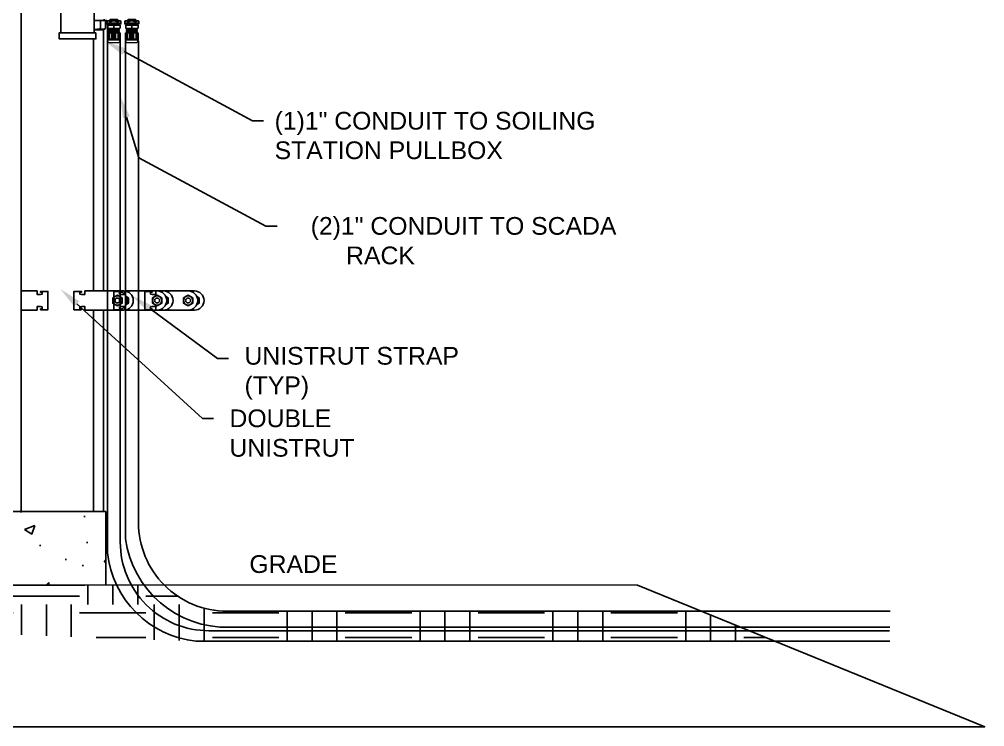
# Model space of a CAD drawing. Header units: feet. Extents: x -17 to 661, y -41 to 600.
# Drawn here: x 654.79 to 660.24, y 550.51 to 554.51 of the extents above; entities that cross this region are included whole.
import ezdxf
from ezdxf import colors
from ezdxf.entities.mleader import LeaderData, LeaderLine
from ezdxf.math import Vec2, Vec3

# ---------------------------------------------------------------- set-up
doc = ezdxf.new("R2010")
doc.units = ezdxf.units.FT
doc.header["$MEASUREMENT"] = 0
for name, color, linetype in [('ANNO-SYMBOL', 3, 'Continuous'), ('C-GRADE', 110, 'Continuous'), ('DETL-HTCH', 253, 'Continuous'), ('DETL-HVLN', 72, 'Continuous'), ('DETL-LTLN', 5, 'Continuous'), ('E-COND-RGS', 4, 'Continuous'), ('E-DETL', 7, 'Continuous'), ('E-EQPM-CAB', 5, 'Continuous'), ('E-POSTS', 4, 'Continuous'), ('G-ANNO-TEXT', 1, 'Continuous')]:
    doc.layers.add(name, color=color, linetype=linetype)
doc.styles.add('NEI-A', font='arial.ttf')

# ---------------------------------------------------------------- blocks, each defined once
blk = doc.blocks.new('A$C82a2585c')
at = {"layer": 'E-DETL'}
for p, q in [((0.1028, 5.4633), (0.1028, 0)), ((0.1668, 5.4633), (0.1597, 5.4633)), ((0.181, 5.4633), (0.181, 0)), ((0.5148, 0), (0.5148, 5.4633)), ((0.5362, 5.4633), (0.529, 5.4633)), ((0.5362, 0), (0.5362, 5.4633)), ((0.0583, 5.3745), (0.0583, 5.3638)), ((0.0583, 5.3745), (0.0957, 5.3745)), ((0.0583, 5.3638), (0.0583, 5.3211)), ((0.0583, 5.3638), (0.0957, 5.3638)), ((0.2255, 5.3745), (0.1882, 5.3745)), ((0.2255, 5.3638), (0.1882, 5.3638)), ((0.2255, 5.3638), (0.2255, 5.3745)), ((0.2255, 5.3211), (0.2255, 5.3638)), ((0.4704, 5.3745), (0.4704, 5.3638)), ((0.4704, 5.3745), (0.5077, 5.3745)), ((0.4704, 5.3638), (0.4704, 5.3211)), ((0.4704, 5.3638), (0.5077, 5.3638)), ((0.5806, 5.3745), (0.5433, 5.3745)), ((0.5806, 5.3638), (0.5433, 5.3638)), ((0.5806, 5.3745), (0.5806, 5.3638)), ((0.5806, 5.3638), (0.5806, 5.3211)), ((0.0583, 5.3211), (0.0583, 5.3105)), ((0.0583, 5.3211), (0.0957, 5.3211)), ((0.0583, 5.3105), (0.0957, 5.3105)), ((0.2255, 5.3211), (0.1882, 5.3211)), ((0.2255, 5.3105), (0.1882, 5.3105)), ((0.2255, 5.3105), (0.2255, 5.3211)), ((0.4704, 5.3211), (0.4704, 5.3105)), ((0.4704, 5.3211), (0.5077, 5.3211)), ((0.4704, 5.3105), (0.5077, 5.3105)), ((0.5806, 5.3211), (0.5433, 5.3211)), ((0.5806, 5.3105), (0.5433, 5.3105)), ((0.5806, 5.3211), (0.5806, 5.3105))]:
    blk.add_line(p, q, dxfattribs=at)
at = {"layer": 'E-DETL', "flags": 128}
for points in [[(0.1028, 5.4633), (0.5362, 5.4633)], [(0.0957, 5.3105), (0.0957, 5.3745)], [(0.1882, 5.3745), (0.1882, 5.3105)], [(0.5077, 5.3105), (0.5077, 5.3745)], [(0.5433, 5.3105), (0.5433, 5.3745)]]:
    blk.add_lwpolyline(points, dxfattribs=at)
for points in [[(0.0957, 5.2927), (0.1028, 5.2927), (0.1028, 5.2927), (0.1028, 5.3923), (0.1028, 5.3923), (0.0957, 5.3923)], [(0.1882, 5.3923), (0.181, 5.3923), (0.181, 5.3923), (0.181, 5.2927), (0.181, 5.2927), (0.1882, 5.2927)], [(0.5077, 5.2927), (0.5148, 5.2927), (0.5148, 5.2927), (0.5148, 5.3923), (0.5148, 5.3923), (0.5077, 5.3923)], [(0.5433, 5.2927), (0.5362, 5.2927), (0.5362, 5.2927), (0.5362, 5.3923), (0.5362, 5.3923), (0.5433, 5.3923)]]:
    blk.add_lwpolyline(points, close=True, dxfattribs=at)

msp = doc.modelspace()

# ---------------------------------------------------------------- hatches: boundary and pattern name
at = {"layer": 'DETL-HTCH', "true_color": 0xc7c8ca}
h = msp.add_hatch(dxfattribs=at)
h.set_pattern_fill('AR-CONC', color=9, scale=0.083333)
h.set_pattern_definition([(50, (634.5357, 545.8562), (0.597717, -0.052293), [0.0625, -0.6875]), (355, (634.5357, 545.8562), (-0.115626, 0.626827), [0.05, -0.55]), (100.4514, (634.58553, 545.8518), (0.48209, 0.574533), [0.053117, -0.584285]), (46.1842, (634.5357, 546.02285), (0.889368, -0.137933), [0.09375, -1.03125]), (96.6356, (634.6098, 546.0114), (0.778885, 0.811766), [0.079675, -0.876428]), (351.184, (634.5357, 546.02285), (0.778885, 0.811766), [0.075, -0.825]), (21, (634.61906, 545.9812), (0.497423, -0.335516), [0.0625, -0.6875]), (326, (634.61906, 545.9812), (0.202763, 0.604292), [0.05, -0.55]), (71.4514, (634.6605, 545.9532), (0.700185, 0.268776), [0.053117, -0.584285]), (37.5, (634.53572, 545.85619), (0.0101332, 0.2774115), [0, -0.5433333, 0, -0.5583333, 0, -0.5520833]), (7.5, (634.53572, 545.8562), (0.2192246, 0.3286764), [0, -0.3183333, 0, -0.5308333, 0, -0.2104167]), (327.5, (634.34989, 545.85619), (0.444852, -0.0187957), [0, -0.2083333, 0, -0.65, 0, -0.8625]), (317.5, (634.26656, 545.8562), (0.4859885, 0.083421), [0, -0.270833, 0, -0.431667, 0, -0.6125])])
h.paths.add_polyline_path([(655.2738, 551.7293), (647.4987, 551.7293), (647.4987, 551.3126), (654.8854, 551.3126), (655.1562, 551.3126), (655.2738, 551.3126)])
at = {"layer": 'E-COND-RGS'}
h = msp.add_hatch(dxfattribs=at)
h.set_pattern_fill('EARTH', color=256, scale=1.5000006)
h.paths.add_polyline_path([(660.2352, 550.5134), (659.0517, 550.9959), (655.7829, 550.9959), (646.9183, 551.3147), (644.8432, 550.5134)], flags=17)
h.paths.add_polyline_path([(655.9585, 551.1656, -0.199694), (655.6039, 551.3131), (646.9183, 551.3147), (644.8432, 550.5134), (660.2352, 550.5134), (658.6356, 551.1656)], flags=17)

# ---------------------------------------------------------------- linework, layer by layer
at = {"layer": 'ANNO-SYMBOL'}
msp.add_line((647.4987, 551.7293), (655.2738, 551.7293), dxfattribs=at)
at = {"layer": 'C-GRADE'}
msp.add_lwpolyline([(654.8854, 551.3126), (655.1562, 551.3126)], dxfattribs=at)
at = {"layer": 'DETL-HVLN'}
msp.add_line((655.2738, 551.7293), (655.2738, 551.3126), dxfattribs=at)
at = {"layer": 'DETL-LTLN'}
for points in [[(655.0208, 554.6214), (655.0208, 554.432)], [(655.2083, 554.432), (655.2083, 554.6214)], [(655.265, 554.5093), (655.265, 554.5057)], [(655.2754, 554.501), (655.2083, 554.501)], [(655.2431, 554.501), (655.2431, 554.4553)], [(655.2716, 554.4553), (655.26, 554.4481)], [(655.2716, 554.501), (655.2716, 554.4553)], [(655.2754, 554.501), (655.2765, 554.5026), (655.2765, 554.5057)], [(655.2083, 554.4481), (655.26, 554.4481)], [(655.2604, 554.4477), (655.2604, 552.9741)], [(655.2041, 554.3975), (655.2041, 552.9761)], [(655.205, 551.7293), (655.2043, 552.8657)], [(655.261, 551.7293), (655.2603, 552.8657)], [(654.8854, 551.3126), (647.0934, 551.3126)]]:
    msp.add_lwpolyline(points, dxfattribs=at)
for points in [[(655.2829, 554.4834), (655.2829, 551.4959, 0.354324), (655.7829, 550.9959), (659.7005, 550.9959)], [(655.3554, 554.3907), (655.3554, 551.5552, 0.414214), (655.8554, 551.0552), (659.6978, 551.0552)], [(655.3846, 554.3858), (655.3846, 551.5749, 0.382657), (655.9729, 551.0749), (659.699, 551.0749)], [(655.4585, 554.3858), (655.4585, 551.6656, 0.414214), (655.9585, 551.1656), (659.7024, 551.1656)], [(655.4113, 551.3131, 0.000405), (655.4119, 551.3125, 0.000405)]]:
    msp.add_lwpolyline(points, format="xyb", dxfattribs=at)
msp.add_lwpolyline([(655.2183, 554.432), (655.0108, 554.432), (655.0108, 554.3975), (655.2183, 554.3975)], close=True, dxfattribs=at)
for centre, radius, start, end in [((655.2082, 554.5672), 0.1172, 270.0603, 287.3496), ((655.2574, 554.486), 0.0339, 244.9848, 294.8034)]:
    msp.add_arc(centre, radius, start, end, dxfattribs=at)
at = {"layer": 'E-COND-RGS'}
msp.add_lwpolyline([(658.2751, 551.3126), (660.2352, 550.5134), (644.8432, 550.5134), (646.9183, 551.3147), (658.2751, 551.3126)], dxfattribs=at)
at = {"layer": 'E-EQPM-CAB', "lineweight": 25}
for p, q in [((655.2829, 554.4982), (655.355, 554.4982)), ((655.3843, 554.4982), (655.4564, 554.4982))]:
    msp.add_line(p, q, dxfattribs=at)
for points in [[(655.355, 554.4982), (655.3588, 554.4969), (655.3588, 554.4815), (655.2792, 554.4815), (655.2792, 554.4969), (655.2829, 554.4982)], [(655.2963, 554.4857), (655.2796, 554.4857), (655.2796, 554.4969), (655.2792, 554.4969)], [(655.2963, 554.4969), (655.2921, 554.4978), (655.2879, 554.4982), (655.2837, 554.4978), (655.2796, 554.4969)], [(655.2963, 554.4748), (655.2963, 554.504)], [(655.3588, 554.4969), (655.3546, 554.4978), (655.3504, 554.4982), (655.3463, 554.4978), (655.3421, 554.4969), (655.3358, 554.4969), (655.3358, 554.4857), (655.3021, 554.4857), (655.3021, 554.4969), (655.2963, 554.4969)], [(655.3358, 554.4969), (655.3275, 554.4978), (655.3192, 554.4982), (655.3104, 554.4978), (655.3021, 554.4969)], [(655.3421, 554.4748), (655.3421, 554.504)], [(655.3421, 554.4857), (655.3588, 554.4857)], [(655.4564, 554.4982), (655.4601, 554.4969), (655.4601, 554.4815), (655.3805, 554.4815), (655.3805, 554.4969), (655.3843, 554.4982)], [(655.3976, 554.4857), (655.381, 554.4857), (655.381, 554.4969), (655.3805, 554.4969)], [(655.3976, 554.4969), (655.3935, 554.4978), (655.3893, 554.4982), (655.3851, 554.4978), (655.381, 554.4969)], [(655.3976, 554.4748), (655.3976, 554.504)], [(655.4601, 554.4969), (655.456, 554.4978), (655.4518, 554.4982), (655.4476, 554.4978), (655.4435, 554.4969), (655.4372, 554.4969), (655.4372, 554.4857), (655.4035, 554.4857), (655.4035, 554.4969), (655.3976, 554.4969)], [(655.4372, 554.4969), (655.4289, 554.4978), (655.4205, 554.4982), (655.4118, 554.4978), (655.4035, 554.4969)], [(655.4435, 554.4748), (655.4435, 554.504)], [(655.4435, 554.4857), (655.4601, 554.4857)]]:
    msp.add_lwpolyline(points, dxfattribs=at)
at = {"layer": 'E-EQPM-CAB', "lineweight": 0}
for points in [[(655.3554, 554.474), (655.2829, 554.474), (655.2829, 554.4578), (655.3554, 554.4578)], [(655.2846, 554.4748), (655.3533, 554.4748)], [(655.2846, 554.474), (655.2846, 554.4578)], [(655.3471, 554.4494), (655.3467, 554.4494), (655.345, 554.4498), (655.3429, 554.4498), (655.3396, 554.4503), (655.3358, 554.4503), (655.3317, 554.4507), (655.3217, 554.4507), (655.3113, 554.4511), (655.3067, 554.4515), (655.2983, 554.4515), (655.2954, 554.4519), (655.2929, 554.4519), (655.2917, 554.4523), (655.2883, 554.4532), (655.2883, 554.4553), (655.2892, 554.4557), (655.2913, 554.4561)], [(655.2913, 554.4578), (655.2913, 554.4561), (655.2917, 554.4561), (655.2929, 554.4557), (655.2954, 554.4557), (655.2988, 554.4553), (655.3025, 554.4553), (655.3071, 554.4548), (655.3175, 554.4548), (655.3279, 554.4544), (655.3325, 554.454), (655.3371, 554.454), (655.3408, 554.4536), (655.3458, 554.4536), (655.3467, 554.4532), (655.3496, 554.4523), (655.3496, 554.4503), (655.3471, 554.4494), (655.3471, 554.4473)], [(655.3175, 554.474), (655.3175, 554.4578)], [(655.3208, 554.4578), (655.3208, 554.474)], [(655.3471, 554.4578), (655.3471, 554.4532)], [(655.3533, 554.474), (655.3533, 554.4578)], [(655.3554, 554.474), (655.3554, 554.4578)], [(655.4568, 554.474), (655.3843, 554.474), (655.3843, 554.4578), (655.4568, 554.4578)], [(655.386, 554.4748), (655.4547, 554.4748)], [(655.386, 554.474), (655.386, 554.4578)], [(655.4485, 554.4494), (655.448, 554.4494), (655.4464, 554.4498), (655.4443, 554.4498), (655.441, 554.4503), (655.4372, 554.4503), (655.433, 554.4507), (655.423, 554.4507), (655.4126, 554.4511), (655.408, 554.4515), (655.3997, 554.4515), (655.3968, 554.4519), (655.3943, 554.4519), (655.393, 554.4523), (655.3897, 554.4532), (655.3897, 554.4553), (655.3905, 554.4557), (655.3926, 554.4561)], [(655.3926, 554.4578), (655.3926, 554.4561), (655.393, 554.4561), (655.3943, 554.4557), (655.3968, 554.4557), (655.4001, 554.4553), (655.4039, 554.4553), (655.4085, 554.4548), (655.4189, 554.4548), (655.4293, 554.4544), (655.4339, 554.454), (655.4385, 554.454), (655.4422, 554.4536), (655.4472, 554.4536), (655.448, 554.4532), (655.451, 554.4523), (655.451, 554.4503), (655.4485, 554.4494), (655.4485, 554.4473)], [(655.4189, 554.474), (655.4189, 554.4578)], [(655.4222, 554.4578), (655.4222, 554.474)], [(655.4485, 554.4578), (655.4485, 554.4532)], [(655.4547, 554.474), (655.4547, 554.4578)], [(655.4568, 554.474), (655.4568, 554.4578)], [(655.2837, 554.3978), (655.2833, 554.3982), (655.2829, 554.3986), (655.2833, 554.399), (655.2837, 554.399), (655.2863, 554.3982), (655.2863, 554.3978), (655.2867, 554.3978), (655.2867, 554.4315)], [(655.2837, 554.4315), (655.2837, 554.399)], [(655.2837, 554.4315), (655.3554, 554.4315)], [(655.2892, 554.4315), (655.2892, 554.3969), (655.2879, 554.3978), (655.2871, 554.3982)], [(655.2913, 554.4465), (655.2883, 554.4469), (655.2883, 554.4494), (655.2913, 554.4503), (655.2913, 554.4523)], [(655.3471, 554.4353), (655.3471, 554.4378), (655.345, 554.4378), (655.3425, 554.4382), (655.3396, 554.4382), (655.3354, 554.4386), (655.3308, 554.4386), (655.3208, 554.439), (655.3104, 554.4394), (655.3054, 554.4394), (655.3013, 554.4398), (655.2975, 554.4398), (655.2946, 554.4403), (655.2913, 554.4403), (655.2883, 554.4411), (655.2883, 554.4436), (655.2913, 554.4444), (655.2913, 554.4465), (655.2925, 554.4461), (655.2946, 554.4461), (655.2975, 554.4457), (655.3013, 554.4457), (655.3054, 554.4453), (655.3104, 554.4453), (655.3208, 554.4448), (655.3308, 554.4444), (655.3396, 554.4444), (655.3425, 554.444), (655.345, 554.444), (655.3467, 554.4436), (655.3471, 554.4436)], [(655.2888, 554.4315), (655.2888, 554.4319), (655.2913, 554.4323), (655.2913, 554.4344), (655.2883, 554.4353), (655.2883, 554.4378), (655.2913, 554.4386)], [(655.2921, 554.4315), (655.2921, 554.3961), (655.2908, 554.3969), (655.2896, 554.3973)], [(655.2913, 554.4503), (655.2917, 554.4498), (655.2954, 554.4498), (655.2988, 554.4494), (655.3025, 554.4494), (655.3071, 554.449), (655.3175, 554.4486), (655.3279, 554.4486), (655.3325, 554.4482), (655.3371, 554.4482), (655.3408, 554.4478), (655.3438, 554.4478), (655.3458, 554.4473), (655.3467, 554.4473), (655.3496, 554.4465), (655.3496, 554.444), (655.3471, 554.4436), (655.3471, 554.4415)], [(655.2913, 554.4444), (655.2917, 554.444), (655.2929, 554.444), (655.2954, 554.4436), (655.2988, 554.4436), (655.3025, 554.4432), (655.3071, 554.4432), (655.3279, 554.4423), (655.3325, 554.4423), (655.3371, 554.4419), (655.3438, 554.4419), (655.3458, 554.4415), (655.3467, 554.4415), (655.3496, 554.4407), (655.3496, 554.4382), (655.3471, 554.4373)], [(655.2913, 554.4407), (655.2913, 554.4382), (655.2929, 554.4382), (655.2954, 554.4378), (655.2988, 554.4378), (655.3025, 554.4373), (655.3071, 554.4373), (655.3279, 554.4365), (655.3325, 554.4365), (655.3371, 554.4361), (655.3408, 554.4361), (655.3438, 554.4357), (655.3467, 554.4357), (655.3496, 554.4348), (655.3496, 554.4323), (655.3471, 554.4315), (655.3467, 554.4319), (655.345, 554.4319), (655.3425, 554.4323), (655.3396, 554.4323), (655.3354, 554.4328), (655.3308, 554.4328), (655.3208, 554.4332), (655.3104, 554.4336), (655.3054, 554.4336), (655.3013, 554.434), (655.2946, 554.434), (655.2925, 554.4344), (655.2913, 554.4344)], [(655.2992, 554.4315), (655.295, 554.4319), (655.2933, 554.4319), (655.2921, 554.4323), (655.2913, 554.4323)], [(655.295, 554.4315), (655.295, 554.3957)], [(655.3108, 554.4315), (655.3108, 554.3961)], [(655.3217, 554.3982), (655.3208, 554.3986), (655.3196, 554.399), (655.3188, 554.399), (655.3171, 554.3986), (655.3163, 554.3978), (655.3163, 554.4315)], [(655.3217, 554.4315), (655.3217, 554.3978)], [(655.3275, 554.4315), (655.3275, 554.3961), (655.3271, 554.3969), (655.3258, 554.3973)], [(655.3429, 554.3957), (655.3429, 554.4315)], [(655.3483, 554.3973), (655.3471, 554.3969), (655.3463, 554.3961), (655.3458, 554.3961), (655.3458, 554.4315)], [(655.3513, 554.3982), (655.35, 554.3978), (655.3492, 554.3969), (655.3488, 554.3969), (655.3488, 554.4315)], [(655.3546, 554.399), (655.3546, 554.4315)], [(655.3851, 554.3978), (655.3847, 554.3982), (655.3843, 554.3986), (655.3847, 554.399), (655.3851, 554.399), (655.3876, 554.3982), (655.3876, 554.3978), (655.388, 554.3978), (655.388, 554.4315)], [(655.3851, 554.4315), (655.3851, 554.399)], [(655.3851, 554.4315), (655.4568, 554.4315)], [(655.3905, 554.4315), (655.3905, 554.3969), (655.3893, 554.3978), (655.3885, 554.3982)], [(655.3926, 554.4465), (655.3897, 554.4469), (655.3897, 554.4494), (655.3926, 554.4503), (655.3926, 554.4523)], [(655.4485, 554.4353), (655.4485, 554.4378), (655.4464, 554.4378), (655.4439, 554.4382), (655.441, 554.4382), (655.4368, 554.4386), (655.4322, 554.4386), (655.4222, 554.439), (655.4118, 554.4394), (655.4068, 554.4394), (655.4026, 554.4398), (655.3989, 554.4398), (655.396, 554.4403), (655.3926, 554.4403), (655.3897, 554.4411), (655.3897, 554.4436), (655.3926, 554.4444), (655.3926, 554.4465), (655.3939, 554.4461), (655.396, 554.4461), (655.3989, 554.4457), (655.4026, 554.4457), (655.4068, 554.4453), (655.4118, 554.4453), (655.4222, 554.4448), (655.4322, 554.4444), (655.441, 554.4444), (655.4439, 554.444), (655.4464, 554.444), (655.448, 554.4436), (655.4485, 554.4436)], [(655.3901, 554.4315), (655.3901, 554.4319), (655.3926, 554.4323), (655.3926, 554.4344), (655.3897, 554.4353), (655.3897, 554.4378), (655.3926, 554.4386)], [(655.3935, 554.4315), (655.3935, 554.3961), (655.3922, 554.3969), (655.391, 554.3973)], [(655.3926, 554.4503), (655.393, 554.4498), (655.3968, 554.4498), (655.4001, 554.4494), (655.4039, 554.4494), (655.4085, 554.449), (655.4189, 554.4486), (655.4293, 554.4486), (655.4339, 554.4482), (655.4385, 554.4482), (655.4422, 554.4478), (655.4451, 554.4478), (655.4472, 554.4473), (655.448, 554.4473), (655.451, 554.4465), (655.451, 554.444), (655.4485, 554.4436), (655.4485, 554.4415)], [(655.3926, 554.4444), (655.393, 554.444), (655.3943, 554.444), (655.3968, 554.4436), (655.4001, 554.4436), (655.4039, 554.4432), (655.4085, 554.4432), (655.4293, 554.4423), (655.4339, 554.4423), (655.4385, 554.4419), (655.4451, 554.4419), (655.4472, 554.4415), (655.448, 554.4415), (655.451, 554.4407), (655.451, 554.4382), (655.4485, 554.4373)], [(655.3926, 554.4407), (655.3926, 554.4382), (655.3943, 554.4382), (655.3968, 554.4378), (655.4001, 554.4378), (655.4039, 554.4373), (655.4085, 554.4373), (655.4293, 554.4365), (655.4339, 554.4365), (655.4385, 554.4361), (655.4422, 554.4361), (655.4451, 554.4357), (655.448, 554.4357), (655.451, 554.4348), (655.451, 554.4323), (655.4485, 554.4315), (655.448, 554.4319), (655.4464, 554.4319), (655.4439, 554.4323), (655.441, 554.4323), (655.4368, 554.4328), (655.4322, 554.4328), (655.4222, 554.4332), (655.4118, 554.4336), (655.4068, 554.4336), (655.4026, 554.434), (655.396, 554.434), (655.3939, 554.4344), (655.3926, 554.4344)], [(655.4005, 554.4315), (655.3964, 554.4319), (655.3947, 554.4319), (655.3935, 554.4323), (655.3926, 554.4323)], [(655.3964, 554.4315), (655.3964, 554.3957)], [(655.4122, 554.4315), (655.4122, 554.3961)], [(655.423, 554.3982), (655.4222, 554.3986), (655.421, 554.399), (655.4201, 554.399), (655.4185, 554.3986), (655.4176, 554.3978), (655.4176, 554.4315)], [(655.423, 554.4315), (655.423, 554.3978)], [(655.4289, 554.4315), (655.4289, 554.3961), (655.4285, 554.3969), (655.4272, 554.3973)], [(655.4443, 554.3957), (655.4443, 554.4315)], [(655.4497, 554.3973), (655.4485, 554.3969), (655.4476, 554.3961), (655.4472, 554.3961), (655.4472, 554.4315)], [(655.4526, 554.3982), (655.4514, 554.3978), (655.4505, 554.3969), (655.4501, 554.3969), (655.4501, 554.4315)], [(655.456, 554.399), (655.456, 554.4315)], [(655.2829, 554.3957), (655.3554, 554.3957)], [(655.3067, 554.3961), (655.3008, 554.3957), (655.2954, 554.3961)], [(655.3404, 554.3757), (655.2979, 554.3757)], [(655.3121, 554.3973), (655.3113, 554.3969), (655.3108, 554.3961), (655.3104, 554.3961)], [(655.325, 554.3969), (655.3246, 554.3969), (655.3242, 554.3978), (655.3229, 554.3982)], [(655.3429, 554.3961), (655.3371, 554.3957), (655.3317, 554.3961)], [(655.3843, 554.3957), (655.4568, 554.3957)], [(655.408, 554.3961), (655.4022, 554.3957), (655.3968, 554.3961)], [(655.4418, 554.3757), (655.3993, 554.3757)], [(655.4135, 554.3973), (655.4126, 554.3969), (655.4122, 554.3961), (655.4118, 554.3961)], [(655.4264, 554.3969), (655.426, 554.3969), (655.4255, 554.3978), (655.4243, 554.3982)], [(655.4443, 554.3961), (655.4385, 554.3957), (655.433, 554.3961)]]:
    msp.add_lwpolyline(points, dxfattribs=at)
at = {"layer": 'E-EQPM-CAB', "lineweight": 25}
for points in [[(655.2963, 554.504), (655.3421, 554.504), (655.3388, 554.5069), (655.2992, 554.5069)], [(655.3976, 554.504), (655.4435, 554.504), (655.4401, 554.5069), (655.4005, 554.5069)]]:
    msp.add_lwpolyline(points, close=True, dxfattribs=at)
at = {"layer": 'E-EQPM-CAB', "lineweight": 0}
for points in [[(655.3257, 554.3971, -0.004458), (655.3246, 554.3969), (655.3246, 554.4315)], [(655.3315, 554.396, -0.00379), (655.3304, 554.3957), (655.3304, 554.4315)], [(655.3517, 554.4315), (655.3517, 554.3978), (655.3521, 554.3982), (655.3546, 554.399), (655.355, 554.399), (655.3554, 554.3986), (655.3546, 554.3982), (655.3546, 554.3978, 0.006786), (655.3553, 554.3981)], [(655.4271, 554.3971, -0.004458), (655.426, 554.3969), (655.426, 554.4315)], [(655.4329, 554.396, -0.00379), (655.4318, 554.3957), (655.4318, 554.4315)], [(655.453, 554.4315), (655.453, 554.3978), (655.4535, 554.3982), (655.456, 554.399), (655.4564, 554.399), (655.4568, 554.3986), (655.456, 554.3982), (655.456, 554.3978, 0.006786), (655.4567, 554.3981)], [(655.2952, 554.3963, -0.006118), (655.2948, 554.3959, -0.001558), (655.2937, 554.3965)], [(655.3138, 554.3969), (655.3133, 554.3969, -0.004458), (655.3122, 554.3971)], [(655.3966, 554.3963, -0.006118), (655.3962, 554.3959, -0.001558), (655.395, 554.3965)], [(655.4151, 554.3969), (655.4147, 554.3969, -0.004458), (655.4136, 554.3971)]]:
    msp.add_lwpolyline(points, format="xyb", dxfattribs=at)
for centre, radius, start, end in [((655.2844, 554.4742), 0.000625, 89.9999, 180.0001), ((655.3531, 554.4742), 0.000625, 359.9999, 90.0001), ((655.3857, 554.4742), 0.000625, 89.9999, 180.0001), ((655.4545, 554.4742), 0.000625, 359.9999, 90.0001), ((655.2906, 554.425), 0.0281, 253.4873, 255.0425), ((655.2977, 554.3909), 0.0148, 180, 270), ((655.2819, 554.4071), 0.0102, 296.6696, 299.1354), ((655.2823, 554.408), 0.0127, 303.2342, 305.3537), ((655.2815, 554.4092), 0.0164, 309.133, 310.8863), ((655.3015, 554.4405), 0.0448, 258.1788, 259.6728), ((655.3327, 554.47), 0.0785, 250.4442, 251.3126), ((655.2103, 554.4562), 0.1143, 328.1838, 328.5577), ((655.2998, 554.4405), 0.0448, 280.3272, 281.8212), ((655.3294, 554.4638), 0.0702, 253.268, 254.2295), ((655.3265, 554.4596), 0.0622, 259.1186, 260.1777), ((655.311, 554.4596), 0.0622, 279.8223, 280.8814), ((655.3085, 554.4638), 0.0702, 285.7705, 286.732), ((655.3377, 554.4405), 0.0448, 258.1788, 259.6728), ((655.4272, 554.4562), 0.1143, 211.4423, 211.8162), ((655.3402, 554.3909), 0.0148, 270, 0), ((655.3585, 554.4121), 0.0227, 224.3458, 225.7479), ((655.2419, 554.5768), 0.2073, 299.24, 299.597), ((655.336, 554.4405), 0.0448, 280.3272, 281.8212), ((655.3565, 554.4092), 0.0164, 229.1137, 230.867), ((655.3556, 554.408), 0.0127, 234.6463, 236.7658), ((655.356, 554.4071), 0.0102, 240.8646, 243.3304), ((655.392, 554.425), 0.0281, 253.4873, 255.0425), ((655.3991, 554.3909), 0.0148, 180, 270), ((655.3832, 554.4071), 0.0102, 296.6696, 299.1354), ((655.3837, 554.408), 0.0127, 303.2342, 305.3537), ((655.3828, 554.4092), 0.0164, 309.133, 310.8863), ((655.4028, 554.4405), 0.0448, 258.1788, 259.6728), ((655.4341, 554.47), 0.0785, 250.4442, 251.3126), ((655.3117, 554.4562), 0.1143, 328.1838, 328.5577), ((655.4012, 554.4405), 0.0448, 280.3272, 281.8212), ((655.4307, 554.4638), 0.0702, 253.268, 254.2295), ((655.4278, 554.4596), 0.0622, 259.1186, 260.1777), ((655.4124, 554.4596), 0.0622, 279.8223, 280.8814), ((655.4099, 554.4638), 0.0702, 285.7705, 286.732), ((655.4391, 554.4405), 0.0448, 258.1788, 259.6728), ((655.5286, 554.4562), 0.1143, 211.4423, 211.8162), ((655.4416, 554.3909), 0.0148, 270, 0), ((655.4599, 554.4121), 0.0227, 224.3458, 225.7479), ((655.3432, 554.5768), 0.2073, 299.24, 299.597), ((655.4374, 554.4405), 0.0448, 280.3272, 281.8212), ((655.4578, 554.4092), 0.0164, 229.1137, 230.867), ((655.457, 554.408), 0.0127, 234.6463, 236.7658), ((655.4574, 554.4071), 0.0102, 240.8646, 243.3304)]:
    msp.add_arc(centre, radius, start, end, dxfattribs=at)
at = {"layer": 'E-POSTS', "color": 7}
for p, q in [((655.3749, 552.9741), (655.1563, 552.9741)), ((655.7743, 552.9741), (655.3807, 552.9741)), ((655.3988, 552.8657), (655.7743, 552.8657))]:
    msp.add_line(p, q, dxfattribs=at)
msp.add_lwpolyline([(654.7962, 552.9741), (654.8854, 552.9741), (654.8854, 552.9542), (654.9057, 552.9546), (654.9148, 552.9562), (654.9148, 552.9652), (654.9057, 552.9669), (654.9057, 552.9716), (654.9474, 552.9716), (654.9474, 552.8682), (654.9057, 552.8682), (654.9057, 552.8729), (654.9148, 552.8746), (654.9148, 552.8836), (654.9057, 552.8852), (654.8854, 552.8856), (654.8854, 552.8657), (654.7962, 552.8657)], dxfattribs=at)
for points in [[(655.1563, 552.9741), (655.1563, 552.9542), (655.1358, 552.9546), (655.1267, 552.9562), (655.1267, 552.9652), (655.1358, 552.9669), (655.1358, 552.9716), (655.0942, 552.9716), (655.0942, 552.8682), (655.1358, 552.8682), (655.1358, 552.8729), (655.1267, 552.8746), (655.1267, 552.8836), (655.1358, 552.8852), (655.1562, 552.8856), (655.1562, 552.8657), (655.3392, 552.8657, 1), (655.3392, 552.9741)], [(655.1744, 552.8657), (655.3749, 552.8657, 1), (655.3749, 552.9741)], [(655.3807, 552.9741), (655.3807, 552.9542), (655.3602, 552.9546), (655.3511, 552.9562), (655.3511, 552.9652), (655.3602, 552.9669), (655.3602, 552.9716), (655.3186, 552.9716), (655.3186, 552.8682), (655.3602, 552.8682), (655.3602, 552.8729), (655.3511, 552.8746), (655.3511, 552.8836), (655.3602, 552.8852), (655.3806, 552.8856), (655.3806, 552.8657), (655.5635, 552.8657, 1), (655.5635, 552.9741)], [(655.5557, 552.9741), (655.5557, 552.9542), (655.5352, 552.9546), (655.5261, 552.9562), (655.5261, 552.9652), (655.5352, 552.9669), (655.5352, 552.9716), (655.4936, 552.9716), (655.4936, 552.8682), (655.5352, 552.8682), (655.5352, 552.8729), (655.5261, 552.8746), (655.5261, 552.8836), (655.5352, 552.8852), (655.5556, 552.8856), (655.5556, 552.8657), (655.7385, 552.8657, 1), (655.7385, 552.9741)], [(655.5993, 552.8657, 1), (655.5993, 552.9741)], [(655.7743, 552.8657, 1), (655.7743, 552.9741)]]:
    msp.add_lwpolyline(points, format="xyb", dxfattribs=at)
at = {"layer": 'E-POSTS'}
for points in [[(655.3392, 552.8898), (655.3652, 552.9049), (655.3652, 552.935), (655.3392, 552.95), (655.3131, 552.935), (655.3131, 552.9049)], [(655.5635, 552.8898), (655.5896, 552.9049), (655.5896, 552.935), (655.5635, 552.95), (655.5375, 552.935), (655.5375, 552.9049)], [(655.7385, 552.8898), (655.7646, 552.9049), (655.7646, 552.935), (655.7385, 552.95), (655.7125, 552.935), (655.7125, 552.9049)]]:
    msp.add_lwpolyline(points, close=True, dxfattribs=at)
for points in [[(655.388, 552.8973), (655.401, 552.9049), (655.401, 552.935), (655.388, 552.9425)], [(655.6123, 552.8973), (655.6254, 552.9049), (655.6254, 552.935), (655.6123, 552.9425)], [(655.7873, 552.8973), (655.8004, 552.9049), (655.8004, 552.935), (655.7873, 552.9425)]]:
    msp.add_lwpolyline(points, dxfattribs=at)
at = {"layer": 'E-POSTS', "color": 7}
for centre, radius in [((655.3392, 552.9199), 0.0261), ((655.3392, 552.9199), 0.0139), ((655.5635, 552.9199), 0.0261), ((655.5635, 552.9199), 0.0139), ((655.7385, 552.9199), 0.0261), ((655.7385, 552.9199), 0.0139)]:
    msp.add_circle(centre, radius, dxfattribs=at)
at = {"layer": 'E-POSTS'}
for centre in [(655.3749, 552.9199), (655.5993, 552.9199), (655.7743, 552.9199)]:
    msp.add_arc(centre, 0.0261, 300, 60, dxfattribs=at)

# ---------------------------------------------------------------- block references
at = {"xscale": -1}
msp.add_blockref('A$C82a2585c', (654.8989, 551.723), dxfattribs=at)

# ---------------------------------------------------------------- texts
at = {"layer": 'G-ANNO-TEXT', "insert": (656.0844, 551.4816), "char_height": 0.1, "attachment_point": 1, "style": 'NEI-A'}
msp.add_mtext_dynamic_manual_height_columns('GRADE', width=0.536378, gutter_width=0.547, heights=[0], dxfattribs=at)

# ---------------------------------------------------------------- leaders
at = {"layer": 'G-ANNO-TEXT'}
ml = msp.add_multileader_mtext('Standard', dxfattribs=at)
ml.set_content('\\A1;\\pxi-2,l3,t4;(2)1" CONDUIT TO SCADA RACK', color=256, style='NEI-A')
ml.set_leader_properties()
ml.build(insert=Vec2(0, 0))
ml.multileader.update_dxf_attribs({"dogleg_length": 0.0625, "arrow_head_size": 0.125})
ctx = ml.context
ctx.base_point, ctx.char_height, ctx.arrow_head_size, ctx.landing_gap_size, ctx.plane_origin = Vec3(656.2404, 553.3404), 0.1, 0.125, 0.09, Vec3(658.9016, 553.8796)
notes = []
notes.append((ctx, [(1, (1, 1, 0), (656.1779, 553.3404), (1, 0), 0.0625, [(1, [(655.3543, 554.0739), (655.4595, 553.7263)], 0, [])])]))
ctx.mtext.insert, ctx.mtext.width, ctx.mtext.flow_direction = Vec3(656.3304, 553.3912), 1.931241, 5
ml = msp.add_multileader_mtext('Standard', dxfattribs=at)
ml.set_content('\\A1;DOUBLE  UNISTRUT', color=256, style='NEI-A')
ml.set_leader_properties()
ml.build(insert=Vec2(0, 0))
ml.multileader.update_dxf_attribs({"dogleg_length": 0.0625, "arrow_head_size": 0.125})
ctx = ml.context
ctx.base_point, ctx.char_height, ctx.arrow_head_size, ctx.landing_gap_size, ctx.plane_origin = Vec3(655.882, 552.254), 0.1, 0.125, 0.09, Vec3(654.6025, 553.153)
notes.append((ctx, [(1, (1, 1, 0), (655.8195, 552.254), (1, 0), 0.0625, [(0, [(655.0175, 552.9852)], 0, [])])]))
ctx.mtext.insert, ctx.mtext.width, ctx.mtext.flow_direction = Vec3(655.972, 552.3048), 0.770625, 5
ml = msp.add_multileader_mtext('Standard', dxfattribs=at)
ml.set_content('\\A1;UNISTRUT STRAP (TYP)', color=256, style='NEI-A')
ml.set_leader_properties()
ml.build(insert=Vec2(0, 0))
ml.multileader.update_dxf_attribs({"dogleg_length": 0.0625, "arrow_head_size": 0.125})
ctx = ml.context
ctx.base_point, ctx.char_height, ctx.arrow_head_size, ctx.landing_gap_size, ctx.plane_origin = Vec3(655.9668, 552.593), 0.1, 0.125, 0.09, Vec3(658.6562, 552.9504)
notes.append((ctx, [(1, (1, 1, 0), (655.9043, 552.593), (1, 0), 0.0625, [(0, [(655.4213, 552.948)], 0, [])])]))
ctx.mtext.insert, ctx.mtext.width, ctx.mtext.flow_direction = Vec3(656.0568, 552.6577), 1.238523, 5
for ctx, leaders in notes:
    for number, flags, end, landing, length, lines in leaders:
        leader = LeaderData()
        leader.index, (leader.has_last_leader_line, leader.has_dogleg_vector, leader.attachment_direction) = number, flags
        leader.last_leader_point, leader.dogleg_vector, leader.dogleg_length = Vec3(end), Vec3(landing), length
        for number, points, colour, breaks in lines:
            line = LeaderLine()
            line.index, line.vertices, line.color, line.breaks = number, Vec3.list(points), colors.encode_raw_color(colour), breaks
            leader.lines.append(line)
        ctx.leaders.append(leader)

# ---------------------------------------------------------------- next in the draw order: leaders
ml = msp.add_multileader_mtext('Standard', dxfattribs=at)
ml.set_content('\\A1;(1)1" CONDUIT TO SOILING STATION PULLBOX', color=256, style='NEI-A')
ml.set_leader_properties()
ml.build(insert=Vec2(0, 0))
ml.multileader.update_dxf_attribs({"dogleg_length": 0.0625, "arrow_head_size": 0.125})
ctx = ml.context
ctx.base_point, ctx.char_height, ctx.arrow_head_size, ctx.landing_gap_size, ctx.plane_origin = Vec3(656.1642, 553.9342), 0.1, 0.125, 0.0625, Vec3(625.978, 508.7761)
notes = []
notes.append((ctx, [(1, (1, 1, 0), (656.1017, 553.9342), (1, 0), 0.0625, [(0, [(655.2677, 554.3851)], 0, [])])]))
ctx.mtext.insert, ctx.mtext.width, ctx.mtext.defined_height, ctx.mtext.flow_direction = Vec3(656.2267, 553.985), 2.308995, 0.2507, 5
ctx.mtext.has_bg_fill, ctx.mtext.bg_color, ctx.mtext.bg_scale_factor, ctx.mtext.bg_transparency, ctx.mtext.use_window_bg_color = 1, -1027028792, 1.5, 0, 1
for ctx, leaders in notes:
    for number, flags, end, landing, length, lines in leaders:
        leader = LeaderData()
        leader.index, (leader.has_last_leader_line, leader.has_dogleg_vector, leader.attachment_direction) = number, flags
        leader.last_leader_point, leader.dogleg_vector, leader.dogleg_length = Vec3(end), Vec3(landing), length
        for number, points, colour, breaks in lines:
            line = LeaderLine()
            line.index, line.vertices, line.color, line.breaks = number, Vec3.list(points), colors.encode_raw_color(colour), breaks
            leader.lines.append(line)
        ctx.leaders.append(leader)

# ---------------------------------------------------------------- next in the draw order: linework, layer by layer
at = {"layer": 'E-EQPM-CAB', "lineweight": 0}
for p, q in [((655.3554, 554.4315), (655.3554, 554.3907)), ((655.4568, 554.4315), (655.4568, 554.3907))]:
    msp.add_line(p, q, dxfattribs=at)
for points in [[(655.3554, 554.3907), (655.2829, 554.3907), (655.2829, 554.4315)], [(655.3075, 554.3957), (655.3075, 554.4315)], [(655.3138, 554.3969), (655.3138, 554.4315)], [(655.4568, 554.3907), (655.3843, 554.3907), (655.3843, 554.4315)], [(655.4089, 554.3957), (655.4089, 554.4315)], [(655.4151, 554.3969), (655.4151, 554.4315)], [(655.315, 554.3982), (655.3138, 554.3978)], [(655.3221, 554.3978), (655.3217, 554.3978)], [(655.4164, 554.3982), (655.4151, 554.3978)], [(655.4235, 554.3978), (655.423, 554.3978)]]:
    msp.add_lwpolyline(points, dxfattribs=at)

doc.saveas('drawing.dxf')
